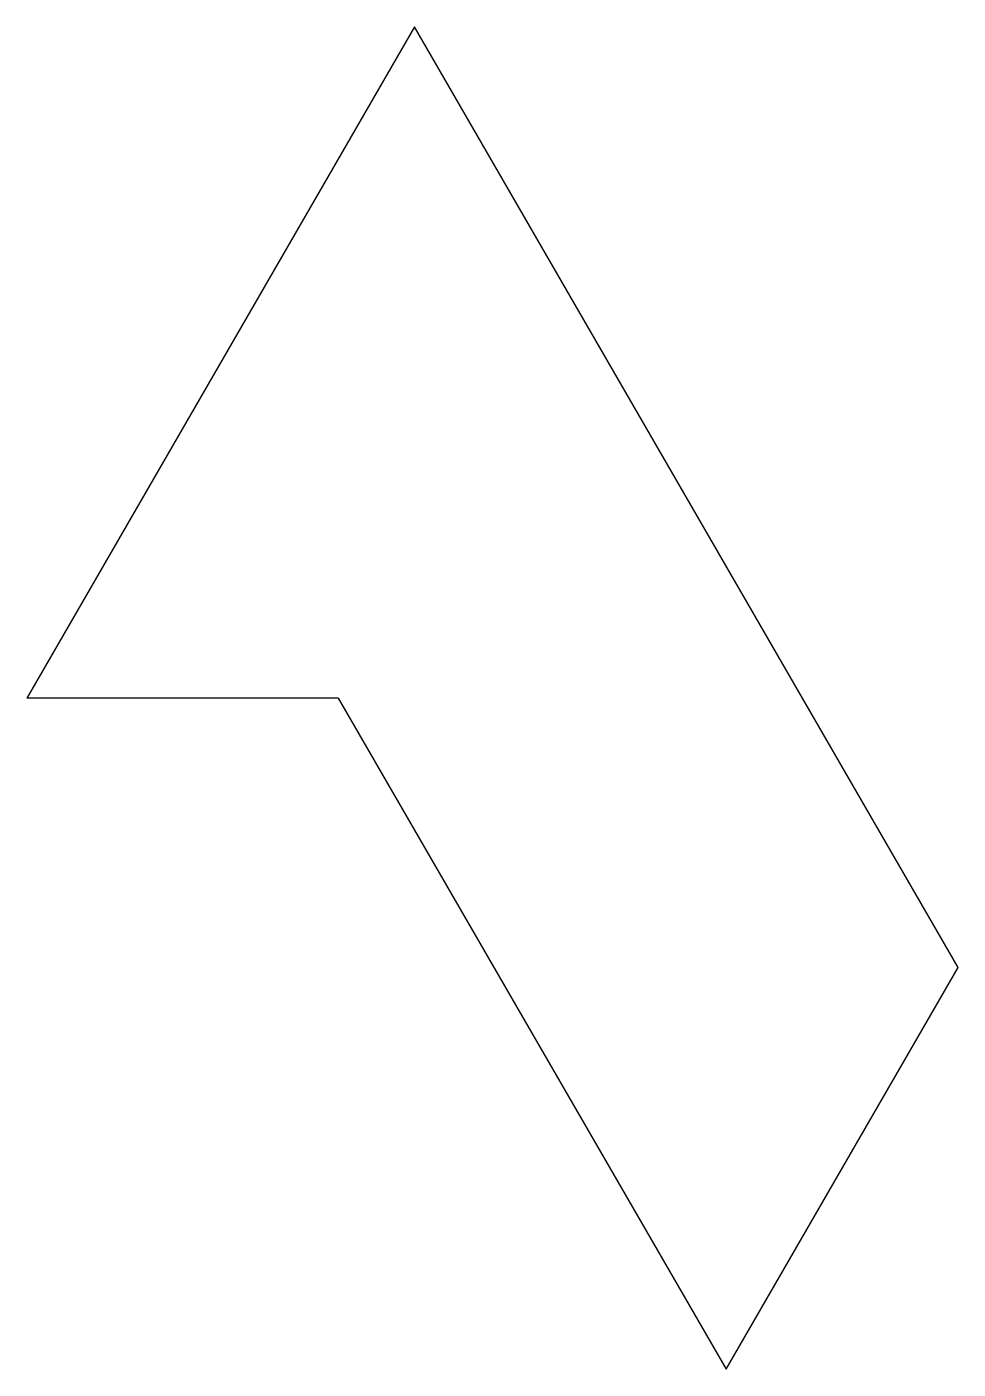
# Model space of a CAD drawing. Header units: millimetres. Extents: x -8.3 to 11.6, y 0 to 28.8.
import ezdxf

# ---------------------------------------------------------------- set-up
doc = ezdxf.new("R2010")
doc.units = ezdxf.units.MM
doc.layers.add('Pad', color=7, linetype='CONTINUOUS')

msp = doc.modelspace()

# ---------------------------------------------------------------- linework, layer by layer
at = {"layer": 'Pad'}
for p, q in [((0, 28.773), (-8.306, 14.386)), ((0, 28.773, 1.5), (-8.306, 14.386, 1.5)), ((0, 28.773), (-8.306, 14.386)), ((0, 28.773, 1.5), (-8.306, 14.386, 1.5)), ((0, 28.773), (0, 28.773, 1.5)), ((0, 28.773), (0, 28.773, 1.5)), ((11.642, 8.609), (0, 28.773)), ((11.642, 8.609, 1.5), (0, 28.773, 1.5)), ((11.642, 8.609), (0, 28.773)), ((11.642, 8.609, 1.5), (0, 28.773, 1.5)), ((-8.306, 14.386), (-8.306, 14.386, 1.5)), ((-8.306, 14.386), (-8.306, 14.386, 1.5)), ((-1.635, 14.386), (-8.306, 14.386)), ((-1.635, 14.386, 1.5), (-8.306, 14.386, 1.5)), ((-1.635, 14.386), (-8.306, 14.386)), ((-1.635, 14.386, 1.5), (-8.306, 14.386, 1.5)), ((-1.635, 14.386), (-1.635, 14.386, 1.5)), ((-1.635, 14.386), (-1.635, 14.386, 1.5)), ((-1.635, 14.386), (6.672, 0.001)), ((-1.635, 14.386, 1.5), (6.672, 0.001, 1.5)), ((-1.635, 14.386), (6.672, 0.001)), ((-1.635, 14.386, 1.5), (6.672, 0.001, 1.5)), ((6.672, 0.001), (11.642, 8.609)), ((6.672, 0.001, 1.5), (11.642, 8.609, 1.5)), ((6.672, 0.001), (11.642, 8.609)), ((6.672, 0.001, 1.5), (11.642, 8.609, 1.5)), ((11.642, 8.609), (11.642, 8.609, 1.5)), ((11.642, 8.609), (11.642, 8.609, 1.5)), ((6.672, 0.001), (6.672, 0.001, 1.5)), ((6.672, 0.001), (6.672, 0.001, 1.5))]:
    msp.add_line(p, q, dxfattribs=at)

doc.saveas('drawing.dxf')
